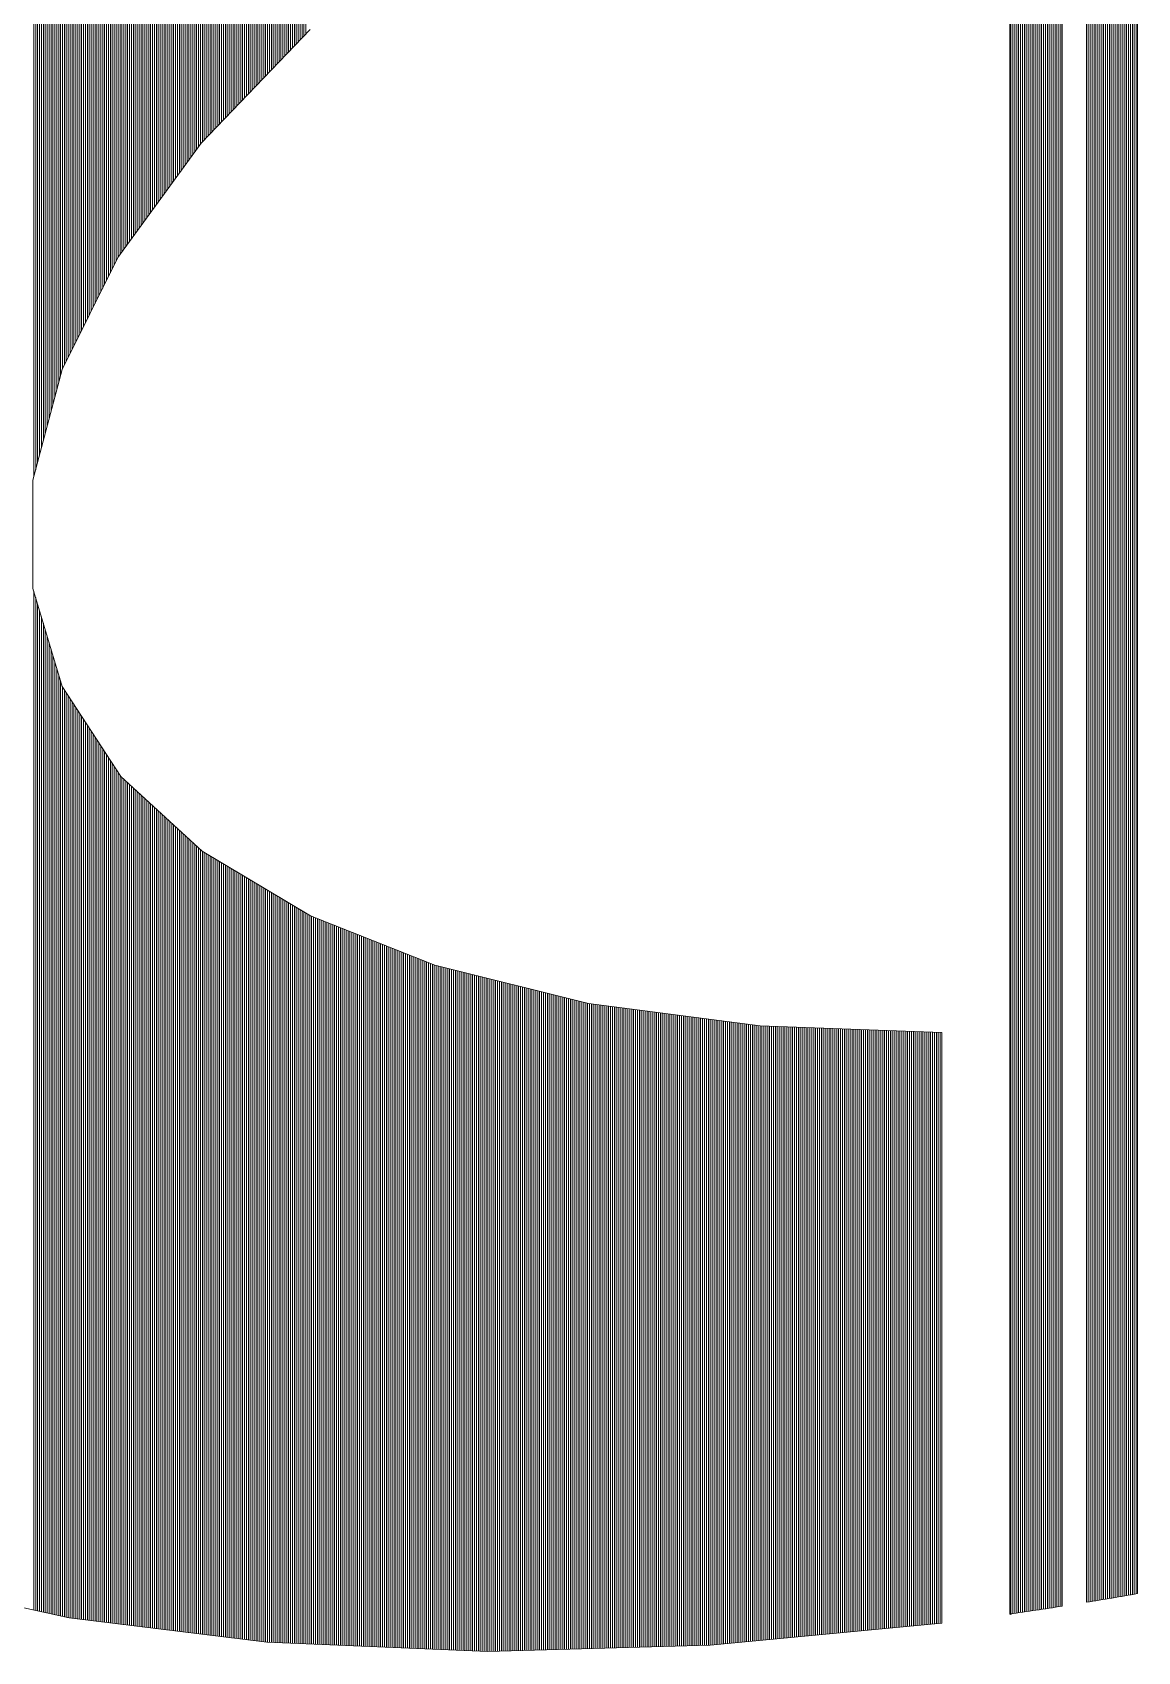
# Model space of a CAD drawing. Header units: millimetres. Extents: x -753 to 90, y 56274 to 56868.
# Drawn here: x -31.799 to -28.773, y 56338.765 to 56343.199 of the extents above; entities that cross this region are included whole.
import ezdxf

# ---------------------------------------------------------------- set-up
doc = ezdxf.new("R2010")
doc.units = ezdxf.units.MM
doc.linetypes.add('XKITLINE00', pattern=[0])
doc.layers.add('Outro tipo de objeto', color=7, linetype='Continuous', lineweight=0)

msp = doc.modelspace()

# ---------------------------------------------------------------- linework, layer by layer
at = {"layer": 'Outro tipo de objeto', "color": 5, "linetype": 'XKITLINE00', "lineweight": 0}
for p, q in [((-28.8349, 56338.9136), (-28.8349, 56351.4737)), ((-28.8296, 56338.9145), (-28.8296, 56351.4768)), ((-28.8244, 56338.9154), (-28.8244, 56351.4798)), ((-28.8191, 56338.9163), (-28.8191, 56351.4828)), ((-28.8139, 56338.9172), (-28.8139, 56351.4859)), ((-28.8086, 56338.9181), (-28.8086, 56351.4889)), ((-28.8034, 56338.919), (-28.8034, 56351.492)), ((-28.7982, 56338.9199), (-28.7982, 56351.495)), ((-28.7929, 56338.9208), (-28.7929, 56351.498)), ((-28.7877, 56338.9217), (-28.7877, 56351.5011)), ((-28.7824, 56338.9226), (-28.7824, 56351.5041)), ((-28.7772, 56338.9235), (-28.7772, 56351.5071)), ((-28.7733, 56351.5094), (-28.7733, 56338.9242)), ((-28.9136, 56351.4282), (-28.9136, 56338.9006)), ((-28.9083, 56338.9014), (-28.9083, 56351.4312)), ((-28.9031, 56338.9023), (-28.9031, 56351.4343)), ((-28.8978, 56338.9031), (-28.8978, 56351.4373)), ((-28.8926, 56338.904), (-28.8926, 56351.4403)), ((-28.8874, 56338.9049), (-28.8874, 56351.4434)), ((-28.8821, 56338.9057), (-28.8821, 56351.4464)), ((-28.8769, 56338.9066), (-28.8769, 56351.4494)), ((-28.8716, 56338.9075), (-28.8716, 56351.4525)), ((-28.8664, 56338.9083), (-28.8664, 56351.4555)), ((-28.8611, 56338.9092), (-28.8611, 56351.4586)), ((-28.8559, 56338.9101), (-28.8559, 56351.4616)), ((-28.8506, 56338.911), (-28.8506, 56351.4646)), ((-28.8454, 56338.9118), (-28.8454, 56351.4677)), ((-28.8401, 56338.9127), (-28.8401, 56351.4707)), ((-28.989, 56338.8885), (-28.989, 56351.3846)), ((-28.9837, 56338.8894), (-28.9837, 56351.3876)), ((-28.9798, 56351.3899), (-28.9798, 56338.89)), ((-29.0677, 56338.8765), (-29.0677, 56351.339)), ((-29.0624, 56338.8773), (-29.0624, 56351.3421)), ((-29.0572, 56338.8781), (-29.0572, 56351.3451)), ((-29.0519, 56338.8789), (-29.0519, 56351.3481)), ((-29.0467, 56338.8797), (-29.0467, 56351.3512)), ((-29.0414, 56338.8805), (-29.0414, 56351.3542)), ((-29.0362, 56338.8813), (-29.0362, 56351.3573)), ((-29.0309, 56338.8821), (-29.0309, 56351.3603)), ((-29.0257, 56338.8829), (-29.0257, 56351.3633)), ((-29.0204, 56338.8837), (-29.0204, 56351.3664)), ((-29.0152, 56338.8845), (-29.0152, 56351.3694)), ((-29.0099, 56338.8853), (-29.0099, 56351.3724)), ((-29.0047, 56338.8861), (-29.0047, 56351.3755)), ((-28.9994, 56338.8869), (-28.9994, 56351.3785)), ((-28.9942, 56338.8877), (-28.9942, 56351.3815)), ((-29.1234, 56351.3068), (-29.1234, 56338.8684)), ((-29.1201, 56338.8665), (-29.1201, 56351.3087)), ((-29.1149, 56338.8696), (-29.1149, 56351.3117)), ((-29.1096, 56338.8703), (-29.1096, 56351.3147)), ((-29.1044, 56338.8711), (-29.1044, 56351.3178)), ((-29.0991, 56338.8719), (-29.0991, 56351.3208)), ((-29.0939, 56338.8727), (-29.0939, 56351.3239)), ((-29.0886, 56338.8734), (-29.0886, 56351.3269)), ((-29.0834, 56338.8742), (-29.0834, 56351.3299)), ((-29.0782, 56338.875), (-29.0782, 56351.333)), ((-29.0729, 56338.8758), (-29.0729, 56351.336))]:
    msp.add_line(p, q, dxfattribs=at)
at = {"layer": 'Outro tipo de objeto', "color": 1, "linetype": 'XKITLINE00', "lineweight": 0}
for p, q in [((-31.1082, 56343.1342), (-31.1082, 56343.9347)), ((-31.103, 56343.1397), (-31.103, 56343.9373)), ((-31.0977, 56343.1451), (-31.0977, 56343.9399)), ((-31.0925, 56343.1506), (-31.0925, 56343.9424)), ((-31.0872, 56343.1561), (-31.0872, 56343.945)), ((-31.082, 56343.1616), (-31.082, 56343.9476)), ((-31.0767, 56343.167), (-31.0767, 56343.9502)), ((-31.0715, 56343.1725), (-31.0715, 56343.9528)), ((-31.0662, 56343.178), (-31.0662, 56343.9553)), ((-31.061, 56343.1835), (-31.061, 56343.9579)), ((-31.0557, 56343.1889), (-31.0557, 56343.9605)), ((-31.0505, 56343.1944), (-31.0505, 56343.9631)), ((-31.1922, 56343.0466), (-31.1922, 56343.8916)), ((-31.1869, 56343.0521), (-31.1869, 56343.8947)), ((-31.1817, 56343.0576), (-31.1817, 56343.8977)), ((-31.1764, 56343.063), (-31.1764, 56343.9007)), ((-31.1712, 56343.0685), (-31.1712, 56343.9037)), ((-31.1659, 56343.074), (-31.1659, 56343.9063)), ((-31.1607, 56343.0795), (-31.1607, 56343.9089)), ((-31.1554, 56343.0849), (-31.1554, 56343.9115)), ((-31.1502, 56343.0904), (-31.1502, 56343.9141)), ((-31.1449, 56343.0959), (-31.1449, 56343.9166)), ((-31.1397, 56343.1014), (-31.1397, 56343.9192)), ((-31.1344, 56343.1068), (-31.1344, 56343.9218)), ((-31.1292, 56343.1123), (-31.1292, 56343.9244)), ((-31.1239, 56343.1178), (-31.1239, 56343.927)), ((-31.1187, 56343.1233), (-31.1187, 56343.9295)), ((-31.1135, 56343.1287), (-31.1135, 56343.9321)), ((-31.2709, 56342.9645), (-31.2709, 56343.8464)), ((-31.2656, 56342.97), (-31.2656, 56343.8494)), ((-31.2604, 56342.9755), (-31.2604, 56343.8525)), ((-31.2551, 56342.9809), (-31.2551, 56343.8555)), ((-31.2499, 56342.9864), (-31.2499, 56343.8585)), ((-31.2446, 56342.9919), (-31.2446, 56343.8615)), ((-31.2394, 56342.9974), (-31.2394, 56343.8645)), ((-31.2341, 56343.0028), (-31.2341, 56343.8675)), ((-31.2289, 56343.0083), (-31.2289, 56343.8705)), ((-31.2236, 56343.0138), (-31.2236, 56343.8736)), ((-31.2184, 56343.0193), (-31.2184, 56343.8766)), ((-31.2131, 56343.0247), (-31.2131, 56343.8796)), ((-31.2079, 56343.0302), (-31.2079, 56343.8826)), ((-31.2026, 56343.0357), (-31.2026, 56343.8856)), ((-31.1974, 56343.0411), (-31.1974, 56343.8886)), ((-31.3496, 56342.8782), (-31.3496, 56343.8012)), ((-31.3443, 56342.8854), (-31.3443, 56343.8042)), ((-31.3391, 56342.8926), (-31.3391, 56343.8072)), ((-31.3338, 56342.8988), (-31.3338, 56343.8102)), ((-31.3286, 56342.9043), (-31.3286, 56343.8133)), ((-31.3233, 56342.9098), (-31.3233, 56343.8163)), ((-31.3181, 56342.9153), (-31.3181, 56343.8193)), ((-31.3128, 56342.9207), (-31.3128, 56343.8223)), ((-31.3076, 56342.9262), (-31.3076, 56343.8253)), ((-31.3023, 56342.9317), (-31.3023, 56343.8283)), ((-31.2971, 56342.9371), (-31.2971, 56343.8314)), ((-31.2918, 56342.9426), (-31.2918, 56343.8344)), ((-31.2866, 56342.9481), (-31.2866, 56343.8374)), ((-31.2814, 56342.9536), (-31.2814, 56343.8404)), ((-31.2761, 56342.959), (-31.2761, 56343.8434)), ((-31.423, 56342.7774), (-31.423, 56343.759)), ((-31.4178, 56342.7846), (-31.4178, 56343.762)), ((-31.4125, 56342.7918), (-31.4125, 56343.765)), ((-31.4073, 56342.799), (-31.4073, 56343.768)), ((-31.402, 56342.8062), (-31.402, 56343.7711)), ((-31.3968, 56342.8134), (-31.3968, 56343.7741)), ((-31.3915, 56342.8206), (-31.3915, 56343.7771)), ((-31.3863, 56342.8278), (-31.3863, 56343.7801)), ((-31.381, 56342.835), (-31.381, 56343.7831)), ((-31.3758, 56342.8422), (-31.3758, 56343.7861)), ((-31.3705, 56342.8494), (-31.3705, 56343.7891)), ((-31.3653, 56342.8566), (-31.3653, 56343.7922)), ((-31.3601, 56342.8638), (-31.3601, 56343.7952)), ((-31.3548, 56342.871), (-31.3548, 56343.7982)), ((-31.5017, 56342.6693), (-31.5017, 56343.7138)), ((-31.4965, 56342.6765), (-31.4965, 56343.7168)), ((-31.4912, 56342.6837), (-31.4912, 56343.7198)), ((-31.486, 56342.6909), (-31.486, 56343.7228)), ((-31.4807, 56342.6981), (-31.4807, 56343.7258)), ((-31.4755, 56342.7053), (-31.4755, 56343.7288)), ((-31.4702, 56342.7125), (-31.4702, 56343.7319)), ((-31.465, 56342.7197), (-31.465, 56343.7349)), ((-31.4597, 56342.7269), (-31.4597, 56343.7379)), ((-31.4545, 56342.7341), (-31.4545, 56343.7409)), ((-31.4493, 56342.7413), (-31.4493, 56343.7439)), ((-31.444, 56342.7485), (-31.444, 56343.7469)), ((-31.4388, 56342.7557), (-31.4388, 56343.75)), ((-31.4335, 56342.763), (-31.4335, 56343.753)), ((-31.4283, 56342.7702), (-31.4283, 56343.756)), ((-31.5804, 56342.5516), (-31.5804, 56343.6686)), ((-31.5752, 56342.562), (-31.5752, 56343.6716)), ((-31.5699, 56342.5725), (-31.5699, 56343.6746)), ((-31.5647, 56342.5829), (-31.5647, 56343.6776)), ((-31.5594, 56342.5901), (-31.5594, 56343.6806)), ((-31.5542, 56342.5973), (-31.5542, 56343.6836)), ((-31.5489, 56342.6045), (-31.5489, 56343.6866)), ((-31.5437, 56342.6117), (-31.5437, 56343.6897)), ((-31.5385, 56342.6189), (-31.5385, 56343.6927)), ((-31.5332, 56342.6261), (-31.5332, 56343.6957)), ((-31.528, 56342.6333), (-31.528, 56343.6987)), ((-31.5227, 56342.6405), (-31.5227, 56343.7017)), ((-31.5175, 56342.6477), (-31.5175, 56343.7047)), ((-31.5122, 56342.6549), (-31.5122, 56343.7077)), ((-31.507, 56342.6621), (-31.507, 56343.7108)), ((-31.6539, 56342.4047), (-31.6539, 56343.6263)), ((-31.6486, 56342.4152), (-31.6486, 56343.6294)), ((-31.6434, 56342.4257), (-31.6434, 56343.6324)), ((-31.6381, 56342.4362), (-31.6381, 56343.6354)), ((-31.6329, 56342.4467), (-31.6329, 56343.6384)), ((-31.6276, 56342.4572), (-31.6276, 56343.6414)), ((-31.6224, 56342.4676), (-31.6224, 56343.6444)), ((-31.6172, 56342.4781), (-31.6172, 56343.6474)), ((-31.6119, 56342.4886), (-31.6119, 56343.6505)), ((-31.6067, 56342.4991), (-31.6067, 56343.6535)), ((-31.6014, 56342.5096), (-31.6014, 56343.6565)), ((-31.5962, 56342.5201), (-31.5962, 56343.6595)), ((-31.5909, 56342.5306), (-31.5909, 56343.6625)), ((-31.5857, 56342.5411), (-31.5857, 56343.6655)), ((-31.7326, 56342.2214), (-31.7326, 56343.5797)), ((-31.7273, 56342.2414), (-31.7273, 56343.5832)), ((-31.7221, 56342.2613), (-31.7221, 56343.5867)), ((-31.7168, 56342.2788), (-31.7168, 56343.5902)), ((-31.7116, 56342.2893), (-31.7116, 56343.5932)), ((-31.7064, 56342.2998), (-31.7064, 56343.5962)), ((-31.7011, 56342.3103), (-31.7011, 56343.5992)), ((-31.6959, 56342.3208), (-31.6959, 56343.6022)), ((-31.6906, 56342.3313), (-31.6906, 56343.6052)), ((-31.6854, 56342.3418), (-31.6854, 56343.6083)), ((-31.6801, 56342.3523), (-31.6801, 56343.6113)), ((-31.6749, 56342.3627), (-31.6749, 56343.6143)), ((-31.6696, 56342.3732), (-31.6696, 56343.6173)), ((-31.6644, 56342.3837), (-31.6644, 56343.6203)), ((-31.6591, 56342.3942), (-31.6591, 56343.6233)), ((-31.7955, 56341.9819), (-31.7955, 56343.5377)), ((-31.7903, 56342.0018), (-31.7903, 56343.5412)), ((-31.7851, 56342.0218), (-31.7851, 56343.5447)), ((-31.7798, 56342.0417), (-31.7798, 56343.5482)), ((-31.7746, 56342.0617), (-31.7746, 56343.5517)), ((-31.7693, 56342.0817), (-31.7693, 56343.5552)), ((-31.7641, 56342.1016), (-31.7641, 56343.5587)), ((-31.7588, 56342.1216), (-31.7588, 56343.5622)), ((-31.7536, 56342.1415), (-31.7536, 56343.5657)), ((-31.7483, 56342.1615), (-31.7483, 56343.5692)), ((-31.7431, 56342.1815), (-31.7431, 56343.5727)), ((-31.7378, 56342.2014), (-31.7378, 56343.5762)), ((-31.0383, 56343.2071), (-31.3368, 56342.8957)), ((-31.3368, 56342.8957), (-31.5649, 56342.5825)), ((-31.5649, 56342.5825), (-31.7182, 56342.2761)), ((-31.7182, 56342.2761), (-31.7978, 56341.9734)), ((-31.7978, 56341.9734), (-31.7978, 56341.6766)), ((-31.7978, 56341.6766), (-31.7178, 56341.4084)), ((-31.7955, 56338.8794), (-31.7955, 56341.6692)), ((-31.7903, 56338.8783), (-31.7903, 56341.6516)), ((-31.7851, 56338.8772), (-31.7851, 56341.634)), ((-31.7798, 56338.876), (-31.7798, 56341.6164)), ((-31.7746, 56338.8749), (-31.7746, 56341.5988)), ((-31.7693, 56338.8737), (-31.7693, 56341.5812)), ((-31.7641, 56338.8726), (-31.7641, 56341.5636)), ((-31.7588, 56338.8715), (-31.7588, 56341.546)), ((-31.7536, 56338.8703), (-31.7536, 56341.5284)), ((-31.7483, 56338.8692), (-31.7483, 56341.5108)), ((-31.7431, 56338.868), (-31.7431, 56341.4932)), ((-31.7378, 56338.8669), (-31.7378, 56341.4756)), ((-31.7326, 56338.8658), (-31.7326, 56341.458)), ((-31.7273, 56338.8646), (-31.7273, 56341.4404)), ((-31.7221, 56338.8635), (-31.7221, 56341.4228)), ((-31.7178, 56341.4084), (-31.5571, 56341.1617)), ((-31.7168, 56338.8623), (-31.7168, 56341.4069)), ((-31.7116, 56338.8612), (-31.7116, 56341.3989)), ((-31.7064, 56338.86), (-31.7064, 56341.3908)), ((-31.7011, 56338.8589), (-31.7011, 56341.3828)), ((-31.6959, 56338.858), (-31.6959, 56341.3747)), ((-31.6906, 56338.8573), (-31.6906, 56341.3666)), ((-31.6854, 56338.8567), (-31.6854, 56341.3586)), ((-31.6801, 56338.856), (-31.6801, 56341.3505)), ((-31.6749, 56338.8554), (-31.6749, 56341.3425)), ((-31.6696, 56338.8547), (-31.6696, 56341.3344)), ((-31.6644, 56338.8541), (-31.6644, 56341.3264)), ((-31.6591, 56338.8534), (-31.6591, 56341.3183)), ((-31.6539, 56338.8528), (-31.6539, 56341.3103)), ((-31.6486, 56338.8521), (-31.6486, 56341.3022)), ((-31.6434, 56338.8515), (-31.6434, 56341.2941)), ((-31.6381, 56338.8508), (-31.6381, 56341.2861)), ((-31.6329, 56338.8502), (-31.6329, 56341.278)), ((-31.6276, 56338.8495), (-31.6276, 56341.27)), ((-31.6224, 56338.8489), (-31.6224, 56341.2619)), ((-31.6172, 56338.8482), (-31.6172, 56341.2539)), ((-31.6119, 56338.8476), (-31.6119, 56341.2458)), ((-31.6067, 56338.8469), (-31.6067, 56341.2378)), ((-31.6014, 56338.8463), (-31.6014, 56341.2297)), ((-31.5962, 56338.8456), (-31.5962, 56341.2216)), ((-31.5909, 56338.845), (-31.5909, 56341.2136)), ((-31.5857, 56338.8443), (-31.5857, 56341.2055)), ((-31.5804, 56338.8437), (-31.5804, 56341.1975)), ((-31.5752, 56338.843), (-31.5752, 56341.1894)), ((-31.5699, 56338.8424), (-31.5699, 56341.1814)), ((-31.5647, 56338.8417), (-31.5647, 56341.1733)), ((-31.5594, 56338.8411), (-31.5594, 56341.1653)), ((-31.5571, 56341.1617), (-31.3343, 56340.957)), ((-31.5542, 56338.8404), (-31.5542, 56341.159)), ((-31.5489, 56338.8398), (-31.5489, 56341.1542)), ((-31.5437, 56338.8391), (-31.5437, 56341.1494)), ((-31.5385, 56338.8385), (-31.5385, 56341.1446)), ((-31.5332, 56338.8378), (-31.5332, 56341.1397)), ((-31.528, 56338.8372), (-31.528, 56341.1349)), ((-31.5227, 56338.8365), (-31.5227, 56341.1301)), ((-31.5175, 56338.8359), (-31.5175, 56341.1253)), ((-31.5122, 56338.8352), (-31.5122, 56341.1205)), ((-31.507, 56338.8346), (-31.507, 56341.1156)), ((-31.5017, 56338.8339), (-31.5017, 56341.1108)), ((-31.4965, 56338.8333), (-31.4965, 56341.106)), ((-31.4912, 56338.8326), (-31.4912, 56341.1012)), ((-31.486, 56338.832), (-31.486, 56341.0964)), ((-31.4807, 56338.8313), (-31.4807, 56341.0915)), ((-31.4755, 56338.8307), (-31.4755, 56341.0867)), ((-31.4702, 56338.83), (-31.4702, 56341.0819)), ((-31.465, 56338.8294), (-31.465, 56341.0771)), ((-31.4597, 56338.8287), (-31.4597, 56341.0723)), ((-31.4545, 56338.8281), (-31.4545, 56341.0675)), ((-31.4493, 56338.8274), (-31.4493, 56341.0626)), ((-31.444, 56338.8268), (-31.444, 56341.0578)), ((-31.4388, 56338.8261), (-31.4388, 56341.053)), ((-31.4335, 56338.8255), (-31.4335, 56341.0482)), ((-31.4283, 56338.8248), (-31.4283, 56341.0434)), ((-31.423, 56338.8242), (-31.423, 56341.0385)), ((-31.4178, 56338.8235), (-31.4178, 56341.0337)), ((-31.4125, 56338.8229), (-31.4125, 56341.0289)), ((-31.4073, 56338.8222), (-31.4073, 56341.0241)), ((-31.402, 56338.8216), (-31.402, 56341.0193)), ((-31.3968, 56338.8209), (-31.3968, 56341.0144)), ((-31.3915, 56338.8203), (-31.3915, 56341.0096)), ((-31.3863, 56338.8196), (-31.3863, 56341.0048)), ((-31.381, 56338.819), (-31.381, 56341)), ((-31.3758, 56338.8183), (-31.3758, 56340.9952)), ((-31.3705, 56338.8177), (-31.3705, 56340.9903)), ((-31.3653, 56338.817), (-31.3653, 56340.9855)), ((-31.3601, 56338.8164), (-31.3601, 56340.9807)), ((-31.3548, 56338.8157), (-31.3548, 56340.9759)), ((-31.3496, 56338.8151), (-31.3496, 56340.9711)), ((-31.3443, 56338.8144), (-31.3443, 56340.9662)), ((-31.3391, 56338.8138), (-31.3391, 56340.9614)), ((-31.3343, 56340.957), (-31.0381, 56340.7799)), ((-31.3338, 56338.8131), (-31.3338, 56340.9568)), ((-31.3286, 56338.8125), (-31.3286, 56340.9536)), ((-31.3233, 56338.8118), (-31.3233, 56340.9505)), ((-31.3181, 56338.8112), (-31.3181, 56340.9473)), ((-31.3128, 56338.8105), (-31.3128, 56340.9442)), ((-31.3076, 56338.8099), (-31.3076, 56340.9411)), ((-31.3023, 56338.8092), (-31.3023, 56340.9379)), ((-31.2971, 56338.8086), (-31.2971, 56340.9348)), ((-31.2918, 56338.8079), (-31.2918, 56340.9316)), ((-31.2866, 56338.8073), (-31.2866, 56340.9285)), ((-31.2814, 56338.8066), (-31.2814, 56340.9254)), ((-31.2761, 56338.806), (-31.2761, 56340.9222)), ((-31.2709, 56338.8053), (-31.2709, 56340.9191)), ((-31.2656, 56338.8047), (-31.2656, 56340.916)), ((-31.2604, 56338.804), (-31.2604, 56340.9128)), ((-31.2551, 56338.8034), (-31.2551, 56340.9097)), ((-31.2499, 56338.8027), (-31.2499, 56340.9065)), ((-31.2446, 56338.8021), (-31.2446, 56340.9034)), ((-31.2394, 56338.8014), (-31.2394, 56340.9003)), ((-31.2341, 56338.8008), (-31.2341, 56340.8971)), ((-31.2289, 56338.8001), (-31.2289, 56340.894)), ((-31.2236, 56338.7995), (-31.2236, 56340.8908)), ((-31.2184, 56338.7988), (-31.2184, 56340.8877)), ((-31.2131, 56338.7982), (-31.2131, 56340.8846)), ((-31.2079, 56338.7975), (-31.2079, 56340.8814)), ((-31.2026, 56338.7969), (-31.2026, 56340.8783)), ((-31.1974, 56338.7962), (-31.1974, 56340.8751)), ((-31.1922, 56338.7956), (-31.1922, 56340.872)), ((-31.1869, 56338.7949), (-31.1869, 56340.8689)), ((-31.1817, 56338.7943), (-31.1817, 56340.8657)), ((-31.1764, 56338.7936), (-31.1764, 56340.8626)), ((-31.1712, 56338.793), (-31.1712, 56340.8595)), ((-31.1659, 56338.7923), (-31.1659, 56340.8563)), ((-31.1607, 56338.7917), (-31.1607, 56340.8532)), ((-31.1554, 56338.7912), (-31.1554, 56340.85)), ((-31.1502, 56338.791), (-31.1502, 56340.8469)), ((-31.1449, 56338.7908), (-31.1449, 56340.8438)), ((-31.1397, 56338.7905), (-31.1397, 56340.8406)), ((-31.1344, 56338.7903), (-31.1344, 56340.8375)), ((-31.1292, 56338.7901), (-31.1292, 56340.8343)), ((-31.1239, 56338.7899), (-31.1239, 56340.8312)), ((-31.1187, 56338.7896), (-31.1187, 56340.8281)), ((-31.1135, 56338.7894), (-31.1135, 56340.8249)), ((-31.1082, 56338.7892), (-31.1082, 56340.8218)), ((-31.103, 56338.789), (-31.103, 56340.8186)), ((-31.0977, 56338.7887), (-31.0977, 56340.8155)), ((-31.0925, 56338.7885), (-31.0925, 56340.8124)), ((-31.0872, 56338.7883), (-31.0872, 56340.8092)), ((-31.082, 56338.7881), (-31.082, 56340.8061)), ((-31.0767, 56338.7878), (-31.0767, 56340.803)), ((-31.0715, 56338.7876), (-31.0715, 56340.7998)), ((-31.0662, 56338.7874), (-31.0662, 56340.7967)), ((-31.061, 56338.7872), (-31.061, 56340.7935)), ((-31.0557, 56338.787), (-31.0557, 56340.7904)), ((-31.0505, 56338.7867), (-31.0505, 56340.7873)), ((-31.0452, 56338.7865), (-31.0452, 56340.7841)), ((-31.04, 56338.7863), (-31.04, 56340.781)), ((-31.0381, 56340.7799), (-30.6971, 56340.645)), ((-31.0347, 56338.7861), (-31.0347, 56340.7785)), ((-31.0295, 56338.7858), (-31.0295, 56340.7765)), ((-31.0243, 56338.7856), (-31.0243, 56340.7744)), ((-31.019, 56338.7854), (-31.019, 56340.7723)), ((-31.0138, 56338.7852), (-31.0138, 56340.7702)), ((-31.0085, 56338.7849), (-31.0085, 56340.7682)), ((-31.0033, 56338.7847), (-31.0033, 56340.7661)), ((-30.998, 56338.7845), (-30.998, 56340.764)), ((-30.9928, 56338.7843), (-30.9928, 56340.7619)), ((-30.9875, 56338.784), (-30.9875, 56340.7599)), ((-30.9823, 56338.7838), (-30.9823, 56340.7578)), ((-30.977, 56338.7836), (-30.977, 56340.7557)), ((-30.9718, 56338.7834), (-30.9718, 56340.7536)), ((-30.9665, 56338.7832), (-30.9665, 56340.7516)), ((-30.9613, 56338.7829), (-30.9613, 56340.7495)), ((-30.956, 56338.7827), (-30.956, 56340.7474)), ((-30.9508, 56338.7825), (-30.9508, 56340.7453)), ((-30.9455, 56338.7823), (-30.9455, 56340.7433)), ((-30.9403, 56338.782), (-30.9403, 56340.7412)), ((-30.9351, 56338.7818), (-30.9351, 56340.7391)), ((-30.9298, 56338.7816), (-30.9298, 56340.737)), ((-30.9246, 56338.7814), (-30.9246, 56340.735)), ((-30.9193, 56338.7811), (-30.9193, 56340.7329)), ((-30.9141, 56338.7809), (-30.9141, 56340.7308)), ((-30.9088, 56338.7807), (-30.9088, 56340.7287)), ((-30.9036, 56338.7805), (-30.9036, 56340.7267)), ((-30.8983, 56338.7802), (-30.8983, 56340.7246)), ((-30.8931, 56338.78), (-30.8931, 56340.7225)), ((-30.8878, 56338.7798), (-30.8878, 56340.7204)), ((-30.8826, 56338.7796), (-30.8826, 56340.7184)), ((-30.8773, 56338.7793), (-30.8773, 56340.7163)), ((-30.8721, 56338.7791), (-30.8721, 56340.7142)), ((-30.8668, 56338.7789), (-30.8668, 56340.7121)), ((-30.8616, 56338.7787), (-30.8616, 56340.7101)), ((-30.8564, 56338.7785), (-30.8564, 56340.708)), ((-30.8511, 56338.7782), (-30.8511, 56340.7059)), ((-30.8459, 56338.778), (-30.8459, 56340.7038)), ((-30.8406, 56338.7778), (-30.8406, 56340.7018)), ((-30.8354, 56338.7776), (-30.8354, 56340.6997)), ((-30.8301, 56338.7773), (-30.8301, 56340.6976)), ((-30.8249, 56338.7771), (-30.8249, 56340.6955)), ((-30.8196, 56338.7769), (-30.8196, 56340.6935)), ((-30.8144, 56338.7767), (-30.8144, 56340.6914)), ((-30.8091, 56338.7764), (-30.8091, 56340.6893)), ((-30.8039, 56338.7762), (-30.8039, 56340.6872)), ((-30.7986, 56338.776), (-30.7986, 56340.6852)), ((-30.7934, 56338.7758), (-30.7934, 56340.6831)), ((-30.7881, 56338.7755), (-30.7881, 56340.681)), ((-30.7829, 56338.7753), (-30.7829, 56340.6789)), ((-30.7776, 56338.7751), (-30.7776, 56340.6769)), ((-30.7724, 56338.7749), (-30.7724, 56340.6748)), ((-30.7672, 56338.7746), (-30.7672, 56340.6727)), ((-30.7619, 56338.7744), (-30.7619, 56340.6707)), ((-30.7567, 56338.7742), (-30.7567, 56340.6686)), ((-30.7514, 56338.774), (-30.7514, 56340.6665)), ((-30.7462, 56338.7738), (-30.7462, 56340.6644)), ((-30.7409, 56338.7735), (-30.7409, 56340.6624)), ((-30.7357, 56338.7733), (-30.7357, 56340.6603)), ((-30.7304, 56338.7731), (-30.7304, 56340.6582)), ((-30.7252, 56338.7729), (-30.7252, 56340.6561)), ((-30.7199, 56338.7726), (-30.7199, 56340.6541)), ((-30.7147, 56338.7724), (-30.7147, 56340.652)), ((-30.7094, 56338.7722), (-30.7094, 56340.6499)), ((-30.7042, 56338.772), (-30.7042, 56340.6478)), ((-30.6989, 56338.7717), (-30.6989, 56340.6458)), ((-30.6971, 56340.645), (-30.2763, 56340.5404)), ((-30.6937, 56338.7715), (-30.6937, 56340.6442)), ((-30.6885, 56338.7713), (-30.6885, 56340.6429)), ((-30.6832, 56338.7711), (-30.6832, 56340.6416)), ((-30.678, 56338.7708), (-30.678, 56340.6403)), ((-30.6727, 56338.7706), (-30.6727, 56340.639)), ((-30.6675, 56338.7704), (-30.6675, 56340.6377)), ((-30.6622, 56338.7702), (-30.6622, 56340.6364)), ((-30.657, 56338.7699), (-30.657, 56340.6351)), ((-30.6517, 56338.7697), (-30.6517, 56340.6338)), ((-30.6465, 56338.7695), (-30.6465, 56340.6324)), ((-30.6412, 56338.7693), (-30.6412, 56340.6311)), ((-30.636, 56338.7691), (-30.636, 56340.6298)), ((-30.6307, 56338.7688), (-30.6307, 56340.6285)), ((-30.6255, 56338.7686), (-30.6255, 56340.6272)), ((-30.6202, 56338.7684), (-30.6202, 56340.6259)), ((-30.615, 56338.7682), (-30.615, 56340.6246)), ((-30.6097, 56338.7679), (-30.6097, 56340.6233)), ((-30.6045, 56338.7677), (-30.6045, 56340.622)), ((-30.5993, 56338.7675), (-30.5993, 56340.6207)), ((-30.594, 56338.7673), (-30.594, 56340.6194)), ((-30.5888, 56338.767), (-30.5888, 56340.6181)), ((-30.5835, 56338.7668), (-30.5835, 56340.6168)), ((-30.5783, 56338.7666), (-30.5783, 56340.6155)), ((-30.573, 56338.7664), (-30.573, 56340.6142)), ((-30.5678, 56338.7661), (-30.5678, 56340.6129)), ((-30.5625, 56338.7659), (-30.5625, 56340.6116)), ((-30.5573, 56338.7657), (-30.5573, 56340.6103)), ((-30.552, 56338.7655), (-30.552, 56340.609)), ((-30.5468, 56338.7656), (-30.5468, 56340.6077)), ((-30.5415, 56338.7658), (-30.5415, 56340.6064)), ((-30.5363, 56338.7659), (-30.5363, 56340.6051)), ((-30.531, 56338.7661), (-30.531, 56340.6038)), ((-30.5258, 56338.7662), (-30.5258, 56340.6024)), ((-30.5205, 56338.7664), (-30.5205, 56340.6011)), ((-30.5153, 56338.7665), (-30.5153, 56340.5998)), ((-30.5101, 56338.7667), (-30.5101, 56340.5985)), ((-30.5048, 56338.7669), (-30.5048, 56340.5972)), ((-30.4996, 56338.767), (-30.4996, 56340.5959)), ((-30.4943, 56338.7672), (-30.4943, 56340.5946)), ((-30.4891, 56338.7673), (-30.4891, 56340.5933)), ((-30.4838, 56338.7675), (-30.4838, 56340.592)), ((-30.4786, 56338.7676), (-30.4786, 56340.5907)), ((-30.4733, 56338.7678), (-30.4733, 56340.5894)), ((-30.4681, 56338.7679), (-30.4681, 56340.5881)), ((-30.4628, 56338.7681), (-30.4628, 56340.5868)), ((-30.4576, 56338.7682), (-30.4576, 56340.5855)), ((-30.4523, 56338.7684), (-30.4523, 56340.5842)), ((-30.4471, 56338.7686), (-30.4471, 56340.5829)), ((-30.4418, 56338.7687), (-30.4418, 56340.5816)), ((-30.4366, 56338.7689), (-30.4366, 56340.5803)), ((-30.4314, 56338.769), (-30.4314, 56340.579)), ((-30.4261, 56338.7692), (-30.4261, 56340.5777)), ((-30.4209, 56338.7693), (-30.4209, 56340.5764)), ((-30.4156, 56338.7695), (-30.4156, 56340.5751)), ((-30.4104, 56338.7696), (-30.4104, 56340.5738)), ((-30.4051, 56338.7698), (-30.4051, 56340.5725)), ((-30.3999, 56338.7699), (-30.3999, 56340.5711)), ((-30.3946, 56338.7701), (-30.3946, 56340.5698)), ((-30.3894, 56338.7702), (-30.3894, 56340.5685)), ((-30.3841, 56338.7704), (-30.3841, 56340.5672)), ((-30.3789, 56338.7706), (-30.3789, 56340.5659)), ((-30.3736, 56338.7707), (-30.3736, 56340.5646)), ((-30.3684, 56338.7709), (-30.3684, 56340.5633)), ((-30.3631, 56338.771), (-30.3631, 56340.562)), ((-30.3579, 56338.7712), (-30.3579, 56340.5607)), ((-30.3526, 56338.7713), (-30.3526, 56340.5594)), ((-30.3474, 56338.7715), (-30.3474, 56340.5581)), ((-30.3422, 56338.7716), (-30.3422, 56340.5568)), ((-30.3369, 56338.7718), (-30.3369, 56340.5555)), ((-30.3317, 56338.7719), (-30.3317, 56340.5542)), ((-30.3264, 56338.7721), (-30.3264, 56340.5529)), ((-30.3212, 56338.7723), (-30.3212, 56340.5516)), ((-30.3159, 56338.7724), (-30.3159, 56340.5503)), ((-30.3107, 56338.7726), (-30.3107, 56340.549)), ((-30.3054, 56338.7727), (-30.3054, 56340.5477)), ((-30.3002, 56338.7729), (-30.3002, 56340.5464)), ((-30.2949, 56338.773), (-30.2949, 56340.5451)), ((-30.2897, 56338.7732), (-30.2897, 56340.5438)), ((-30.2844, 56338.7733), (-30.2844, 56340.5425)), ((-30.2792, 56338.7735), (-30.2792, 56340.5411)), ((-30.2763, 56340.5404), (-29.8071, 56340.4787)), ((-30.2739, 56338.7736), (-30.2739, 56340.5401)), ((-30.2687, 56338.7738), (-30.2687, 56340.5394)), ((-30.2635, 56338.7739), (-30.2635, 56340.5387)), ((-30.2582, 56338.7741), (-30.2582, 56340.538)), ((-30.253, 56338.7743), (-30.253, 56340.5374)), ((-30.2477, 56338.7744), (-30.2477, 56340.5367)), ((-30.2425, 56338.7746), (-30.2425, 56340.536)), ((-30.2372, 56338.7747), (-30.2372, 56340.5353)), ((-30.232, 56338.7749), (-30.232, 56340.5346)), ((-30.2267, 56338.775), (-30.2267, 56340.5339)), ((-30.2215, 56338.7752), (-30.2215, 56340.5332)), ((-30.2162, 56338.7753), (-30.2162, 56340.5325)), ((-30.211, 56338.7755), (-30.211, 56340.5318)), ((-30.2057, 56338.7756), (-30.2057, 56340.5311)), ((-30.2005, 56338.7758), (-30.2005, 56340.5305)), ((-30.1952, 56338.776), (-30.1952, 56340.5298)), ((-30.19, 56338.7761), (-30.19, 56340.5291)), ((-30.1847, 56338.7763), (-30.1847, 56340.5284)), ((-30.1795, 56338.7764), (-30.1795, 56340.5277)), ((-30.1743, 56338.7766), (-30.1743, 56340.527)), ((-30.169, 56338.7767), (-30.169, 56340.5263)), ((-30.1638, 56338.7769), (-30.1638, 56340.5256)), ((-30.1585, 56338.777), (-30.1585, 56340.5249)), ((-30.1533, 56338.7772), (-30.1533, 56340.5242)), ((-30.148, 56338.7773), (-30.148, 56340.5236)), ((-30.1428, 56338.7775), (-30.1428, 56340.5229)), ((-30.1375, 56338.7777), (-30.1375, 56340.5222)), ((-30.1323, 56338.7778), (-30.1323, 56340.5215)), ((-30.127, 56338.778), (-30.127, 56340.5208)), ((-30.1218, 56338.7781), (-30.1218, 56340.5201)), ((-30.1165, 56338.7783), (-30.1165, 56340.5194)), ((-30.1113, 56338.7784), (-30.1113, 56340.5187)), ((-30.106, 56338.7786), (-30.106, 56340.518)), ((-30.1008, 56338.7787), (-30.1008, 56340.5173)), ((-30.0955, 56338.7789), (-30.0955, 56340.5167)), ((-30.0903, 56338.779), (-30.0903, 56340.516)), ((-30.0851, 56338.7792), (-30.0851, 56340.5153)), ((-30.0798, 56338.7793), (-30.0798, 56340.5146)), ((-30.0746, 56338.7795), (-30.0746, 56340.5139)), ((-30.0693, 56338.7797), (-30.0693, 56340.5132)), ((-30.0641, 56338.7798), (-30.0641, 56340.5125)), ((-30.0588, 56338.78), (-30.0588, 56340.5118)), ((-30.0536, 56338.7801), (-30.0536, 56340.5111)), ((-30.0483, 56338.7803), (-30.0483, 56340.5104)), ((-30.0431, 56338.7804), (-30.0431, 56340.5098)), ((-30.0378, 56338.7806), (-30.0378, 56340.5091)), ((-30.0326, 56338.7807), (-30.0326, 56340.5084)), ((-30.0273, 56338.7809), (-30.0273, 56340.5077)), ((-30.0221, 56338.781), (-30.0221, 56340.507)), ((-30.0168, 56338.7812), (-30.0168, 56340.5063)), ((-30.0116, 56338.7814), (-30.0116, 56340.5056)), ((-30.0064, 56338.7815), (-30.0064, 56340.5049)), ((-30.0011, 56338.7817), (-30.0011, 56340.5042)), ((-29.9959, 56338.7818), (-29.9959, 56340.5035)), ((-29.9906, 56338.782), (-29.9906, 56340.5029)), ((-29.9854, 56338.7821), (-29.9854, 56340.5022)), ((-29.9801, 56338.7823), (-29.9801, 56340.5015)), ((-29.9749, 56338.7824), (-29.9749, 56340.5008)), ((-29.9696, 56338.7826), (-29.9696, 56340.5001)), ((-29.9644, 56338.7827), (-29.9644, 56340.4994)), ((-29.9591, 56338.7829), (-29.9591, 56340.4987)), ((-29.9539, 56338.7831), (-29.9539, 56340.498)), ((-29.9486, 56338.7832), (-29.9486, 56340.4973)), ((-29.9434, 56338.7834), (-29.9434, 56340.4966)), ((-29.9381, 56338.7838), (-29.9381, 56340.496)), ((-29.9329, 56338.7843), (-29.9329, 56340.4953)), ((-29.9276, 56338.7848), (-29.9276, 56340.4946)), ((-29.9224, 56338.7853), (-29.9224, 56340.4939)), ((-29.9172, 56338.7858), (-29.9172, 56340.4932)), ((-29.9119, 56338.7863), (-29.9119, 56340.4925)), ((-29.9067, 56338.7868), (-29.9067, 56340.4918)), ((-29.9014, 56338.7873), (-29.9014, 56340.4911)), ((-29.8962, 56338.7878), (-29.8962, 56340.4904)), ((-29.8909, 56338.7883), (-29.8909, 56340.4897)), ((-29.8857, 56338.7888), (-29.8857, 56340.489)), ((-29.8804, 56338.7893), (-29.8804, 56340.4884)), ((-29.8752, 56338.7898), (-29.8752, 56340.4877)), ((-29.8699, 56338.7903), (-29.8699, 56340.487)), ((-29.8647, 56338.7908), (-29.8647, 56340.4863)), ((-29.8594, 56338.7912), (-29.8594, 56340.4856)), ((-29.8542, 56338.7917), (-29.8542, 56340.4849)), ((-29.8489, 56338.7922), (-29.8489, 56340.4842)), ((-29.8437, 56338.7927), (-29.8437, 56340.4835)), ((-29.8385, 56338.7932), (-29.8385, 56340.4828)), ((-29.8332, 56338.7937), (-29.8332, 56340.4821)), ((-29.828, 56338.7942), (-29.828, 56340.4815)), ((-29.8227, 56338.7947), (-29.8227, 56340.4808)), ((-29.8175, 56338.7952), (-29.8175, 56340.4801)), ((-29.8122, 56338.7957), (-29.8122, 56340.4794)), ((-29.8071, 56340.4787), (-29.3092, 56340.4605)), ((-29.807, 56338.7962), (-29.807, 56340.4787)), ((-29.8017, 56338.7967), (-29.8017, 56340.4785)), ((-29.7965, 56338.7972), (-29.7965, 56340.4783)), ((-29.7912, 56338.7977), (-29.7912, 56340.4781)), ((-29.786, 56338.7982), (-29.786, 56340.4779)), ((-29.7807, 56338.7986), (-29.7807, 56340.4778)), ((-29.7755, 56338.7991), (-29.7755, 56340.4776)), ((-29.7702, 56338.7996), (-29.7702, 56340.4774)), ((-29.765, 56338.8001), (-29.765, 56340.4772)), ((-29.7597, 56338.8006), (-29.7597, 56340.477)), ((-29.7545, 56338.8011), (-29.7545, 56340.4768)), ((-29.7493, 56338.8016), (-29.7493, 56340.4766)), ((-29.744, 56338.8021), (-29.744, 56340.4764)), ((-29.7388, 56338.8026), (-29.7388, 56340.4762)), ((-29.7335, 56338.8031), (-29.7335, 56340.476)), ((-29.7283, 56338.8036), (-29.7283, 56340.4758)), ((-29.723, 56338.8041), (-29.723, 56340.4756)), ((-29.7178, 56338.8046), (-29.7178, 56340.4754)), ((-29.7125, 56338.8051), (-29.7125, 56340.4753)), ((-29.7073, 56338.8056), (-29.7073, 56340.4751)), ((-29.702, 56338.8061), (-29.702, 56340.4749)), ((-29.6968, 56338.8065), (-29.6968, 56340.4747)), ((-29.6915, 56338.807), (-29.6915, 56340.4745)), ((-29.6863, 56338.8075), (-29.6863, 56340.4743)), ((-29.681, 56338.808), (-29.681, 56340.4741)), ((-29.6758, 56338.8085), (-29.6758, 56340.4739)), ((-29.6705, 56338.809), (-29.6705, 56340.4737)), ((-29.6653, 56338.8095), (-29.6653, 56340.4735)), ((-29.6601, 56338.81), (-29.6601, 56340.4733)), ((-29.6548, 56338.8105), (-29.6548, 56340.4731)), ((-29.6496, 56338.811), (-29.6496, 56340.473)), ((-29.6443, 56338.8115), (-29.6443, 56340.4728)), ((-29.6391, 56338.812), (-29.6391, 56340.4726)), ((-29.6338, 56338.8125), (-29.6338, 56340.4724)), ((-29.6286, 56338.813), (-29.6286, 56340.4722)), ((-29.6233, 56338.8135), (-29.6233, 56340.472)), ((-29.6181, 56338.8139), (-29.6181, 56340.4718)), ((-29.6128, 56338.8144), (-29.6128, 56340.4716)), ((-29.6076, 56338.8149), (-29.6076, 56340.4714)), ((-29.6023, 56338.8154), (-29.6023, 56340.4712)), ((-29.5971, 56338.8159), (-29.5971, 56340.471)), ((-29.5918, 56338.8164), (-29.5918, 56340.4708)), ((-29.5866, 56338.8169), (-29.5866, 56340.4707)), ((-29.5814, 56338.8174), (-29.5814, 56340.4705)), ((-29.5761, 56338.8179), (-29.5761, 56340.4703)), ((-29.5709, 56338.8184), (-29.5709, 56340.4701)), ((-29.5656, 56338.8189), (-29.5656, 56340.4699)), ((-29.5604, 56338.8194), (-29.5604, 56340.4697)), ((-29.5551, 56338.8199), (-29.5551, 56340.4695)), ((-29.5499, 56338.8204), (-29.5499, 56340.4693)), ((-29.5446, 56338.8209), (-29.5446, 56340.4691)), ((-29.5394, 56338.8213), (-29.5394, 56340.4689)), ((-29.5341, 56338.8218), (-29.5341, 56340.4687)), ((-29.5289, 56338.8223), (-29.5289, 56340.4685)), ((-29.5236, 56338.8228), (-29.5236, 56340.4683)), ((-29.5184, 56338.8233), (-29.5184, 56340.4682)), ((-29.5131, 56338.8238), (-29.5131, 56340.468)), ((-29.5079, 56338.8243), (-29.5079, 56340.4678)), ((-29.5026, 56338.8248), (-29.5026, 56340.4676)), ((-29.4974, 56338.8253), (-29.4974, 56340.4674)), ((-29.4922, 56338.8258), (-29.4922, 56340.4672)), ((-29.4869, 56338.8263), (-29.4869, 56340.467)), ((-29.4817, 56338.8268), (-29.4817, 56340.4668)), ((-29.4764, 56338.8273), (-29.4764, 56340.4666)), ((-29.4712, 56338.8278), (-29.4712, 56340.4664)), ((-29.4659, 56338.8283), (-29.4659, 56340.4662)), ((-29.4607, 56338.8288), (-29.4607, 56340.466)), ((-29.4554, 56338.8292), (-29.4554, 56340.4659)), ((-29.4502, 56338.8297), (-29.4502, 56340.4657)), ((-29.4449, 56338.8302), (-29.4449, 56340.4655)), ((-29.4397, 56338.8307), (-29.4397, 56340.4653)), ((-29.4344, 56338.8312), (-29.4344, 56340.4651)), ((-29.4292, 56338.8317), (-29.4292, 56340.4649)), ((-29.4239, 56338.8322), (-29.4239, 56340.4647)), ((-29.4187, 56338.8327), (-29.4187, 56340.4645)), ((-29.4135, 56338.8332), (-29.4135, 56340.4643)), ((-29.4082, 56338.8337), (-29.4082, 56340.4641)), ((-29.403, 56338.8342), (-29.403, 56340.4639)), ((-29.3977, 56338.8347), (-29.3977, 56340.4637)), ((-29.3925, 56338.8352), (-29.3925, 56340.4635)), ((-29.3872, 56338.8357), (-29.3872, 56340.4634)), ((-29.382, 56338.8362), (-29.382, 56340.4632)), ((-29.3767, 56338.8366), (-29.3767, 56340.463)), ((-29.3715, 56338.8371), (-29.3715, 56340.4628)), ((-29.3662, 56338.8376), (-29.3662, 56340.4626)), ((-29.361, 56338.8381), (-29.361, 56340.4624)), ((-29.3557, 56338.8386), (-29.3557, 56340.4622)), ((-29.3505, 56338.8391), (-29.3505, 56340.462)), ((-29.3452, 56338.8396), (-29.3452, 56340.4618)), ((-29.34, 56338.8401), (-29.34, 56340.4616)), ((-29.3347, 56338.8406), (-29.3347, 56340.4614)), ((-29.3295, 56338.8411), (-29.3295, 56340.4612)), ((-29.3243, 56338.8416), (-29.3243, 56340.4611)), ((-29.319, 56338.8421), (-29.319, 56340.4609)), ((-29.3138, 56338.8426), (-29.3138, 56340.4607)), ((-29.3092, 56340.4605), (-29.3092, 56338.843)), ((-31.6982, 56338.8583), (-32.2011, 56338.9676)), ((-31.1578, 56338.7913), (-31.6982, 56338.8583)), ((-29.3092, 56338.843), (-29.9432, 56338.7834)), ((-30.5519, 56338.7655), (-31.1578, 56338.7913)), ((-29.9432, 56338.7834), (-30.5519, 56338.7655))]:
    msp.add_line(p, q, dxfattribs=at)
at = {"layer": 'Outro tipo de objeto', "color": 5, "linetype": 'XKITLINE00', "lineweight": 0}
for start, end in [(279.23408, 279.91506), (278.21834, 278.91312)]:
    msp.add_arc((-30.8348, 56350.7179), 11.9725, start, end, dxfattribs=at)

doc.saveas('drawing.dxf')
